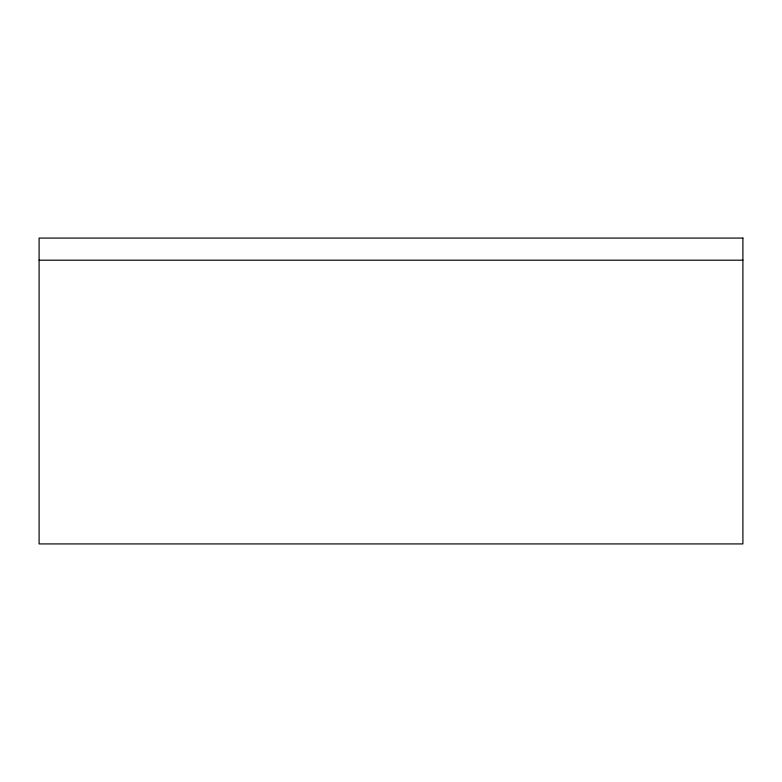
<?xml version="1.0" encoding="UTF-8"?>
<svg xmlns="http://www.w3.org/2000/svg" width="782" height="782" viewBox="0 0 782 782"><rect width="100%" height="100%" fill="white"/><g stroke="black" fill="none" stroke-linecap="round" stroke-linejoin="round"><path stroke-width="1.17" d="M39.1 260.191L742.9 260.191M742.9 238.08L39.1 238.08L39.1 543.92L742.9 543.92L742.9 238.08"/></g></svg>
